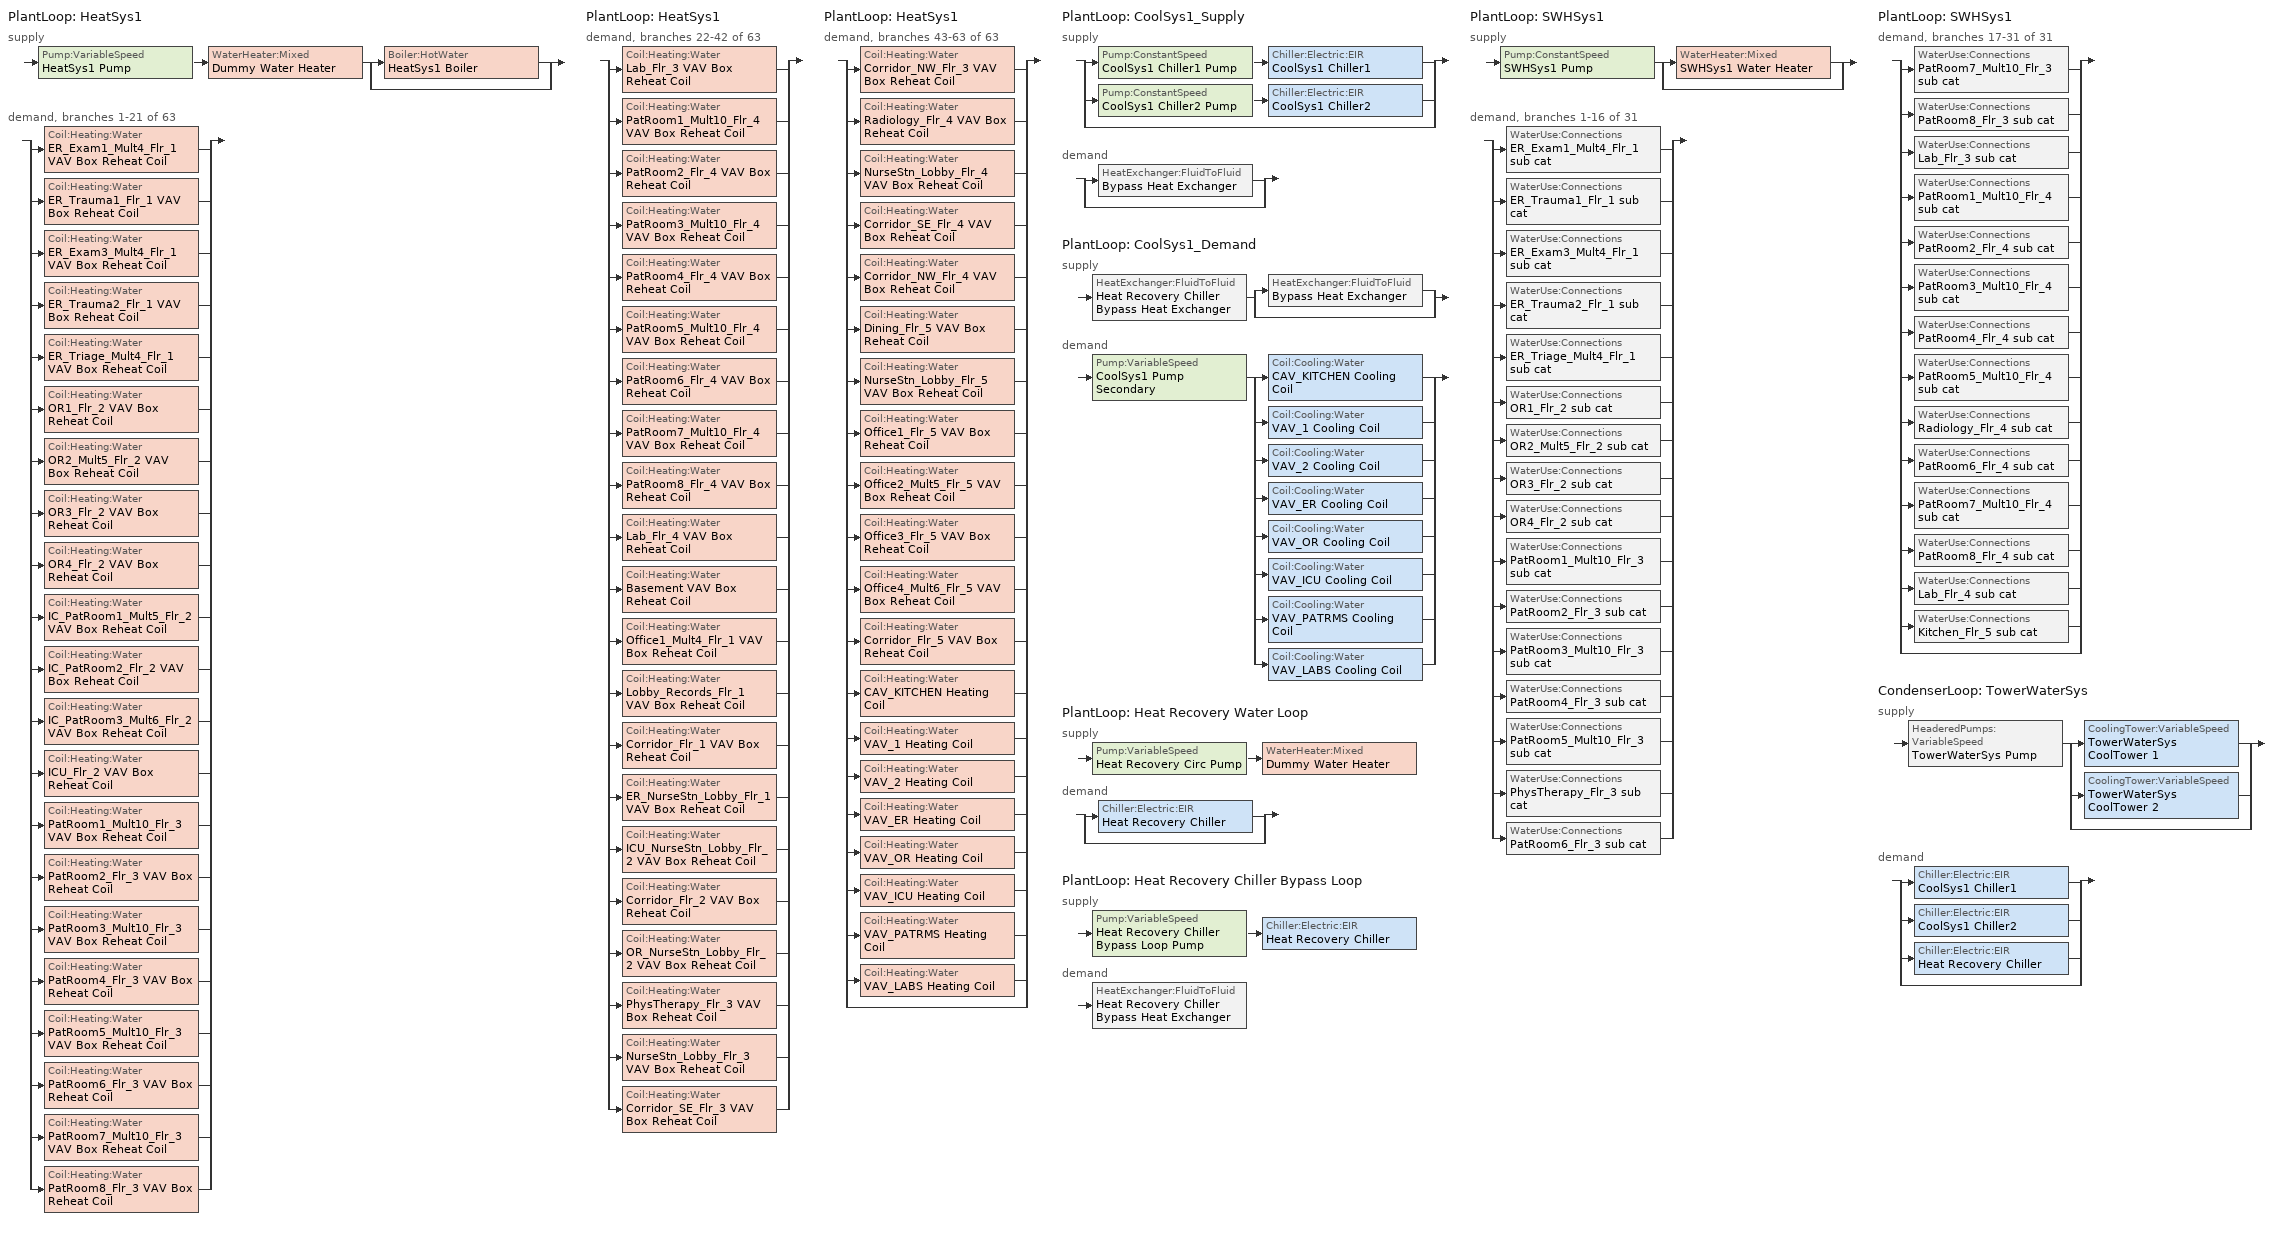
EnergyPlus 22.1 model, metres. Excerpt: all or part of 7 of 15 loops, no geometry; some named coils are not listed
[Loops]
PlantLoop 'HeatSys1'
 supply: Pump:VariableSpeed 'HeatSys1 Pump' > WaterHeater:Mixed 'Dummy Water Heater' > split
  | Boiler:HotWater 'HeatSys1 Boiler'
  | bypass
 demand, branches 1-21 of 63: split
  | Coil:Heating:Water 'ER_Exam1_Mult4_Flr_1 VAV Box Reheat Coil'
  | Coil:Heating:Water 'ER_Trauma1_Flr_1 VAV Box Reheat Coil'
  | Coil:Heating:Water 'ER_Exam3_Mult4_Flr_1 VAV Box Reheat Coil'
  | Coil:Heating:Water 'ER_Trauma2_Flr_1 VAV Box Reheat Coil'
  | Coil:Heating:Water 'ER_Triage_Mult4_Flr_1 VAV Box Reheat Coil'
  | Coil:Heating:Water 'OR1_Flr_2 VAV Box Reheat Coil'
  | Coil:Heating:Water 'OR2_Mult5_Flr_2 VAV Box Reheat Coil'
  | Coil:Heating:Water 'OR3_Flr_2 VAV Box Reheat Coil'
  | Coil:Heating:Water 'OR4_Flr_2 VAV Box Reheat Coil'
  | Coil:Heating:Water 'IC_PatRoom1_Mult5_Flr_2 VAV Box Reheat Coil'
  | Coil:Heating:Water 'IC_PatRoom2_Flr_2 VAV Box Reheat Coil'
  | Coil:Heating:Water 'IC_PatRoom3_Mult6_Flr_2 VAV Box Reheat Coil'
  | Coil:Heating:Water 'ICU_Flr_2 VAV Box Reheat Coil'
  | Coil:Heating:Water 'PatRoom1_Mult10_Flr_3 VAV Box Reheat Coil'
  | Coil:Heating:Water 'PatRoom2_Flr_3 VAV Box Reheat Coil'
  | Coil:Heating:Water 'PatRoom3_Mult10_Flr_3 VAV Box Reheat Coil'
  | Coil:Heating:Water 'PatRoom4_Flr_3 VAV Box Reheat Coil'
  | Coil:Heating:Water 'PatRoom5_Mult10_Flr_3 VAV Box Reheat Coil'
  | Coil:Heating:Water 'PatRoom6_Flr_3 VAV Box Reheat Coil'
  | Coil:Heating:Water 'PatRoom7_Mult10_Flr_3 VAV Box Reheat Coil'
  | Coil:Heating:Water 'PatRoom8_Flr_3 VAV Box Reheat Coil'
PlantLoop 'HeatSys1'
 demand, branches 22-42 of 63: split
  | Coil:Heating:Water 'Lab_Flr_3 VAV Box Reheat Coil'
  | Coil:Heating:Water 'PatRoom1_Mult10_Flr_4 VAV Box Reheat Coil'
  | Coil:Heating:Water 'PatRoom2_Flr_4 VAV Box Reheat Coil'
  | Coil:Heating:Water 'PatRoom3_Mult10_Flr_4 VAV Box Reheat Coil'
  | Coil:Heating:Water 'PatRoom4_Flr_4 VAV Box Reheat Coil'
  | Coil:Heating:Water 'PatRoom5_Mult10_Flr_4 VAV Box Reheat Coil'
  | Coil:Heating:Water 'PatRoom6_Flr_4 VAV Box Reheat Coil'
  | Coil:Heating:Water 'PatRoom7_Mult10_Flr_4 VAV Box Reheat Coil'
  | Coil:Heating:Water 'PatRoom8_Flr_4 VAV Box Reheat Coil'
  | Coil:Heating:Water 'Lab_Flr_4 VAV Box Reheat Coil'
  | Coil:Heating:Water 'Basement VAV Box Reheat Coil'
  | Coil:Heating:Water 'Office1_Mult4_Flr_1 VAV Box Reheat Coil'
  | Coil:Heating:Water 'Lobby_Records_Flr_1 VAV Box Reheat Coil'
  | Coil:Heating:Water 'Corridor_Flr_1 VAV Box Reheat Coil'
  | Coil:Heating:Water 'ER_NurseStn_Lobby_Flr_1 VAV Box Reheat Coil'
  | Coil:Heating:Water 'ICU_NurseStn_Lobby_Flr_2 VAV Box Reheat Coil'
  | Coil:Heating:Water 'Corridor_Flr_2 VAV Box Reheat Coil'
  | Coil:Heating:Water 'OR_NurseStn_Lobby_Flr_2 VAV Box Reheat Coil'
  | Coil:Heating:Water 'PhysTherapy_Flr_3 VAV Box Reheat Coil'
  | Coil:Heating:Water 'NurseStn_Lobby_Flr_3 VAV Box Reheat Coil'
  | Coil:Heating:Water 'Corridor_SE_Flr_3 VAV Box Reheat Coil'
PlantLoop 'HeatSys1'
 demand, branches 43-63 of 63: split
  | Coil:Heating:Water 'Corridor_NW_Flr_3 VAV Box Reheat Coil'
  | Coil:Heating:Water 'Radiology_Flr_4 VAV Box Reheat Coil'
  | Coil:Heating:Water 'NurseStn_Lobby_Flr_4 VAV Box Reheat Coil'
  | Coil:Heating:Water 'Corridor_SE_Flr_4 VAV Box Reheat Coil'
  | Coil:Heating:Water 'Corridor_NW_Flr_4 VAV Box Reheat Coil'
  | Coil:Heating:Water 'Dining_Flr_5 VAV Box Reheat Coil'
  | Coil:Heating:Water 'NurseStn_Lobby_Flr_5 VAV Box Reheat Coil'
  | Coil:Heating:Water 'Office1_Flr_5 VAV Box Reheat Coil'
  | Coil:Heating:Water 'Office2_Mult5_Flr_5 VAV Box Reheat Coil'
  | Coil:Heating:Water 'Office3_Flr_5 VAV Box Reheat Coil'
  | Coil:Heating:Water 'Office4_Mult6_Flr_5 VAV Box Reheat Coil'
  | Coil:Heating:Water 'Corridor_Flr_5 VAV Box Reheat Coil'
  | Coil:Heating:Water 'CAV_KITCHEN Heating Coil'
  | Coil:Heating:Water 'VAV_1 Heating Coil'
  | Coil:Heating:Water 'VAV_2 Heating Coil'
  | Coil:Heating:Water 'VAV_ER Heating Coil'
  | Coil:Heating:Water 'VAV_OR Heating Coil'
  | Coil:Heating:Water 'VAV_ICU Heating Coil'
  | Coil:Heating:Water 'VAV_PATRMS Heating Coil'
  | Coil:Heating:Water 'VAV_LABS Heating Coil'
  | bypass
PlantLoop 'CoolSys1_Supply'
 supply: split
  | Pump:ConstantSpeed 'CoolSys1 Chiller1 Pump' > Chiller:Electric:EIR 'CoolSys1 Chiller1'
  | Pump:ConstantSpeed 'CoolSys1 Chiller2 Pump' > Chiller:Electric:EIR 'CoolSys1 Chiller2'
  | bypass
 demand: split
  | HeatExchanger:FluidToFluid 'Bypass Heat Exchanger'
  | bypass
PlantLoop 'CoolSys1_Demand'
 supply: HeatExchanger:FluidToFluid 'Heat Recovery Chiller Bypass Heat Exchanger' > split
  | HeatExchanger:FluidToFluid 'Bypass Heat Exchanger'
  | bypass
 demand: Pump:VariableSpeed 'CoolSys1 Pump Secondary' > split
  | Coil:Cooling:Water 'CAV_KITCHEN Cooling Coil'
  | Coil:Cooling:Water 'VAV_1 Cooling Coil'
  | Coil:Cooling:Water 'VAV_2 Cooling Coil'
  | Coil:Cooling:Water 'VAV_ER Cooling Coil'
  | Coil:Cooling:Water 'VAV_OR Cooling Coil'
  | Coil:Cooling:Water 'VAV_ICU Cooling Coil'
  | Coil:Cooling:Water 'VAV_PATRMS Cooling Coil'
  | Coil:Cooling:Water 'VAV_LABS Cooling Coil'
PlantLoop 'Heat Recovery Water Loop'
 supply: Pump:VariableSpeed 'Heat Recovery Circ Pump' > WaterHeater:Mixed 'Dummy Water Heater'
 demand: split
  | Chiller:Electric:EIR 'Heat Recovery Chiller'
  | bypass
PlantLoop 'Heat Recovery Chiller Bypass Loop'
 supply: Pump:VariableSpeed 'Heat Recovery Chiller Bypass Loop Pump' > Chiller:Electric:EIR 'Heat Recovery Chiller'
 demand: HeatExchanger:FluidToFluid 'Heat Recovery Chiller Bypass Heat Exchanger'
PlantLoop 'SWHSys1'
 supply: Pump:ConstantSpeed 'SWHSys1 Pump' > split
  | WaterHeater:Mixed 'SWHSys1 Water Heater'
  | bypass
 demand, branches 1-16 of 31: split
  | WaterUse:Connections 'ER_Exam1_Mult4_Flr_1 sub cat'
  | WaterUse:Connections 'ER_Trauma1_Flr_1 sub cat'
  | WaterUse:Connections 'ER_Exam3_Mult4_Flr_1 sub cat'
  | WaterUse:Connections 'ER_Trauma2_Flr_1 sub cat'
  | WaterUse:Connections 'ER_Triage_Mult4_Flr_1 sub cat'
  | WaterUse:Connections 'OR1_Flr_2 sub cat'
  | WaterUse:Connections 'OR2_Mult5_Flr_2 sub cat'
  | WaterUse:Connections 'OR3_Flr_2 sub cat'
  | WaterUse:Connections 'OR4_Flr_2 sub cat'
  | WaterUse:Connections 'PatRoom1_Mult10_Flr_3 sub cat'
  | WaterUse:Connections 'PatRoom2_Flr_3 sub cat'
  | WaterUse:Connections 'PatRoom3_Mult10_Flr_3 sub cat'
  | WaterUse:Connections 'PatRoom4_Flr_3 sub cat'
  | WaterUse:Connections 'PatRoom5_Mult10_Flr_3 sub cat'
  | WaterUse:Connections 'PhysTherapy_Flr_3 sub cat'
  | WaterUse:Connections 'PatRoom6_Flr_3 sub cat'
PlantLoop 'SWHSys1'
 demand, branches 17-31 of 31: split
  | WaterUse:Connections 'PatRoom7_Mult10_Flr_3 sub cat'
  | WaterUse:Connections 'PatRoom8_Flr_3 sub cat'
  | WaterUse:Connections 'Lab_Flr_3 sub cat'
  | WaterUse:Connections 'PatRoom1_Mult10_Flr_4 sub cat'
  | WaterUse:Connections 'PatRoom2_Flr_4 sub cat'
  | WaterUse:Connections 'PatRoom3_Mult10_Flr_4 sub cat'
  | WaterUse:Connections 'PatRoom4_Flr_4 sub cat'
  | WaterUse:Connections 'PatRoom5_Mult10_Flr_4 sub cat'
  | WaterUse:Connections 'Radiology_Flr_4 sub cat'
  | WaterUse:Connections 'PatRoom6_Flr_4 sub cat'
  | WaterUse:Connections 'PatRoom7_Mult10_Flr_4 sub cat'
  | WaterUse:Connections 'PatRoom8_Flr_4 sub cat'
  | WaterUse:Connections 'Lab_Flr_4 sub cat'
  | WaterUse:Connections 'Kitchen_Flr_5 sub cat'
  | bypass
CondenserLoop 'TowerWaterSys'
 supply: HeaderedPumps:VariableSpeed 'TowerWaterSys Pump' > split
  | CoolingTower:VariableSpeed 'TowerWaterSys CoolTower 1'
  | CoolingTower:VariableSpeed 'TowerWaterSys CoolTower 2'
  | bypass
 demand: split
  | Chiller:Electric:EIR 'CoolSys1 Chiller1'
  | Chiller:Electric:EIR 'CoolSys1 Chiller2'
  | Chiller:Electric:EIR 'Heat Recovery Chiller'
  | bypass
[EnergyManagementSystem:Sensor]
ChillerPlantDemandLoad: CoolSys1_Supply; Plant Supply Side Cooling Demand Rate
Tower_PumpMassFlow: TowerWaterSys Supply Inlet Node; System Node Mass Flow Rate
Chiller1_Status: CoolSys1 Chiller1; Chiller Electricity Rate
Chiller2_Status: CoolSys1 Chiller2; Chiller Electricity Rate
HotWaterDemand: HeatSys1; Plant Supply Side Heating Demand Rate
CHWR: Heat Recovery Chiller Inlet; System Node Temperature
BoilerPLR: HeatSys1 Boiler; Boiler Part Load Ratio
[Sizing:Plant]
Name | Loop Type | Design Loop Exit Temperature {C} | Loop Design Temperature Difference {deltaC} | Sizing Option | Zone Timesteps in Averaging Window | Coincident Sizing Factor Mode
HeatSys1; Heat Recovery Water Loop | Heating | 48.89 | 13.89
CoolSys1_Supply; CoolSys1_Demand; Heat Recovery Chiller Bypass Loop | Cooling | 7.22 | 8.33
TowerWaterSys | Condenser | 29.4444 | 5.55556 | Coincident | 6 | GlobalCoolingSizingFactor
SWHSys1 | Heating | 60 | 5
[Pump:VariableSpeed]
HeatSys1 Pump: AUTOSIZE, 180705.7, AUTOSIZE, 0.909, 0, 0, 0.0205, 0.4101, 0.5753, Intermittent, 1.4999
CoolSys1 Pump Secondary: autosize, 105798, autosize, 0.909, 0, 0, 0.0205, 0.4101, 0.5753, 0, Intermittent, 1.3889
Heat Recovery Circ Pump: autosize, 0, 0, 1, 0, 0, 1, 0, 0, 0, INTERMITTENT
Heat Recovery Chiller Bypass Loop Pump: autosize, 73247.4, autosize, 0.909, 0, 0, 0.0205, 0.4101, 0.5753, 0, Intermittent, 1.3889
[Boiler:HotWater]
HeatSys1 Boiler: Fuel Type=NaturalGas; Nominal Capacity {W}=1.72022e+06; Nominal Thermal Efficiency=0.8125; Efficiency Curve Temperature Evaluation Variable=LeavingBoiler; Normalized Boiler Efficiency Curve=HeatSys1 Boiler Efficiency Curve; Design Water Flow Rate {m3/s}=AUTOSIZE; Minimum Part Load Ratio=0; Maximum Part Load Ratio=1.2; Optimum Part Load Ratio=1; Water Outlet Upper Temperature Limit {C}=95; Boiler Flow Mode=LeavingSetpointModulated; Parasitic Electric Load {W}=0; Sizing Factor=1
[SetpointManager:OutdoorAirReset] Control Variable=Temperature
Name | Setpoint at Outdoor Low Temperature {C} | Outdoor Low Temperature {C} | Setpoint at Outdoor High Temperature {C} | Outdoor High Temperature {C} | Setpoint Node or NodeList
HeatSys1 Loop Setpoint Manager | 60 | -6.7 | 48.89 | 10 | HeatSys1 Supply Outlet Node
CoolSys1 Loop Setpoint Manager | 8.89 | 12.78 | 6.7 | 21.11 | CoolSys1 Supply Outlet Node
[SetpointManager:Scheduled] Control Variable=Temperature
Name | Schedule | Setpoint Node or NodeList
Heat Recovery Chiller Bypass Loop Setpoint Manager | Heat Recovery Chiller Bypass Loop Setpoint Schedule | Heat Recovery Chiller Outlet
HeatSys1 Boiler Setpoint Manager | HW-Loop-Temp-Schedule | HeatSys1 Supply Equipment Outlet Node
CoolSys1 Loop Plant Demand Inlet Setpoint Manager | CW-Loop-Temp-Schedule | CoolSys1 Demand Inlet Node
TowerWaterSystem Loop Setpoint Manager | Tower-Loop-Temp-Schedule | TowerWaterSys Supply Outlet Node
Heat Recovery Chiller Setpoint | Heat Recovery Chiller Setpoint | Heat Recovery Chiller HR Outlet Node
Dummy Water Heater Setpoint | Dummy Water Heater Setpoint | Heat Recovery Supply Outlet Node
SWHSys1 Loop Setpoint Manager | SHWSys1-Loop-Temp-Schedule | SWHSys1 Supply Outlet Node
[PlantLoop] Minimum Loop Flow Rate {m3/s}=0
Name | Fluid Type | Plant Equipment Operation Scheme | Maximum Loop Temperature {C} | Minimum Loop Temperature {C} | Maximum Loop Flow Rate {m3/s} | Plant Loop Volume {m3} | Load Distribution Scheme
HeatSys1 | Water | HeatSys1 Loop Operation Scheme List | 100 | 10 | AUTOSIZE | AUTOSIZE | Optimal
CoolSys1_Supply | WATER | CoolSys1 Loop Operation Scheme List | 98 | 1 | AUTOSIZE | autocalculate | UniformLoad
CoolSys1_Demand | Water | CoolSys1 Sec Loop Operation | 98 | 1 | autosize | autocalculate | UniformLoad
Heat Recovery Water Loop | Water | Heat Recovery Loop Operation | 50 | 10 | autosize | autocalculate | Optimal
Heat Recovery Chiller Bypass Loop | Water | Heat Recovery Chiller Bypass Loop Operation | 50 | 1 | autosize | autocalculate | Optimal
SWHSys1 | WATER | SWHSys1 Loop Operation Scheme List | 60 | 10 | AUTOSIZE | AUTOSIZE | Optimal
[PlantEquipmentList]
HeatSys1 Equipment List: HeatSys1 Boiler
CoolSys1 Equipment List 1: CoolSys1 Chiller1
CoolSys1 Equipment List 2: CoolSys1 Chiller1, CoolSys1 Chiller2
CoolSys1 HeatExchanger; Bypass Heat Exchanger: Bypass Heat Exchanger
Heat Recovery Plant Equipment List: Dummy Water Heater
Heat Recovery Equipment List: Heat Recovery Chiller
SWHSys1 Equipment List: SWHSys1 Water Heater
[PlantEquipmentOperation:HeatingLoad] Load Range 1 Lower Limit {W}=0; Load Range 1 Upper Limit {W}=1000000000000000
Name | Range 1 Equipment List
HeatSys1 Operation Scheme | HeatSys1 Equipment List
Dummy Water Heater Only | Heat Recovery Plant Equipment List
SWHSys1 Operation Scheme | SWHSys1 Equipment List
[PlantEquipmentOperationSchemes] Control Scheme 1 Schedule=PlantOnSched
Name | Control Scheme 1
HeatSys1 Loop Operation Scheme List | HeatSys1 Operation Scheme
CoolSys1 Loop Operation Scheme List | CoolSys1 Operation Scheme
CoolSys1 Sec Loop Operation | CoolSys1 Sec Operation Scheme
Heat Recovery Loop Operation | Dummy Water Heater Only
Heat Recovery Chiller Bypass Loop Operation | Heat Recovery Chiller
SWHSys1 Loop Operation Scheme List | SWHSys1 Operation Scheme
[Pump:ConstantSpeed] Design Power Consumption {W}=AUTOSIZE; Fraction of Motor Inefficiencies to Fluid Stream=0; Pump Control Type=Intermittent
Name | Design Flow Rate {m3/s} | Design Pump Head {Pa} | Motor Efficiency | Design Shaft Power per Unit Flow Rate per Unit Head {W/((m3/s)-Pa)}
CoolSys1 Chiller1 Pump; CoolSys1 Chiller2 Pump | AUTOSIZE | 73247.4 | 0.909 | 1.3889
SWHSys1 Pump | autosize | 29891 | 0.3
[Chiller:Electric:EIR] Reference COP {W/W}=5.33; Reference Leaving Chilled Water Temperature {C}=6.67; Cooling Capacity Function of Temperature Curve=ASHRAE901_AppJ_wtr_E_pdsp_gt528lt1055kW_5.33COP_6.54IPLV.SI_cap-f-t; Electric Input to Cooling Output Ratio Function of Temperature Curve=ASHRAE901_AppJ_wtr_E_pdsp_gt528lt1055kW_5.33COP_6.54IPLV.SI_eir-f-t; Electric Input to Cooling Output Ratio Function of Part Load Ratio Curve=ASHRAE901_AppJ_wtr_E_pdsp_gt528lt1055kW_5.33COP_6.54IPLV.SI_eir-f-plr; Minimum Part Load Ratio=0.25; Maximum Part Load Ratio=1; Optimum Part Load Ratio=1; Minimum Unloading Ratio=0.25
Name | Reference Capacity {W} | Reference Leaving Condenser Water Temperature {C} | Reference Chilled Water Flow Rate {m3/s} | Reference Condenser Fluid Flow Rate {m3/s} | Condenser Type | Leaving Chilled Water Lower Temperature Limit {C} | Chiller Flow Mode | Design Heat Recovery Water Flow Rate {m3/s} | Reference Entering Condenser Fluid Temperature {C} | Fraction of Compressor Electric Consumption Rejected by Condenser | Sizing Factor | Basin Heater Setpoint Temperature {C}
CoolSys1 Chiller1; CoolSys1 Chiller2 | 734258 | 29.4444 | 0.0209997 | AutoSize | WATERCOOLED | 5 | ConstantFlow | 0
Heat Recovery Chiller | 102796 |  | 0.00442584 | autosize | WaterCooled | 2 | NotModulated | autosize | 23.88 | 1 | 1 | 2
[PlantEquipmentOperation:CoolingLoad] Load Range 1 Lower Limit {W}=0
Name | Load Range 1 Upper Limit {W} | Range 1 Equipment List | Load Range 2 Lower Limit {W} | Load Range 2 Upper Limit {W} | Range 2 Equipment List
CoolSys1 Operation Scheme | 734258 | CoolSys1 Equipment List 1 | 734258 | 100000000000000 | CoolSys1 Equipment List 2
CoolSys1 Sec Operation Scheme | 734258 | CoolSys1 HeatExchanger
TowerWaterSys Operation Scheme | 734258 | TowerWaterSys Equipment List 1 | 734258 | 100000000000000 | TowerWaterSys Equipment List 2
Heat Recovery Chiller | 100000000000000 | Heat Recovery Equipment List
[HeatExchanger:FluidToFluid] Loop Demand Side Design Flow Rate {m3/s}=autosize; Loop Supply Side Design Flow Rate {m3/s}=autosize; Heat Exchange Model Type=Ideal; Heat Exchanger U-Factor Times Area Value {W/K}=autosize; Control Type=UncontrolledOn; Heat Transfer Metering End Use Type=LoopToLoop; Component Override Cooling Control Temperature Mode=Loop; Sizing Factor=1
Name | Availability Schedule | Minimum Temperature Difference to Activate Heat Exchanger {deltaC}
Bypass Heat Exchanger | ALWAYS_ON | 0.01
Heat Recovery Chiller Bypass Heat Exchanger | Bypass Heat Exchanger Status
[EnergyManagementSystem:InternalVariable]
Chiller2PumpDesignFlow: Internal Data Index Key=COOLSYS1 CHILLER2 PUMP; Internal Data Type=Pump Maximum Mass Flow Rate
[EnergyManagementSystem:Actuator]
Name | Actuated Component Unique | Actuated Component Type | Actuated Component Control Type
Chiller2PumpStatus | COOLSYS1 CHILLER2 PUMP | Plant Component Pump:ConstantSpeed | On/Off Supervisory
Chiller1PumpFlow | COOLSYS1 CHILLER1 PUMP | Pump | Pump Mass Flow Rate
Chiller2PumpFlow | COOLSYS1 CHILLER2 PUMP | Pump | Pump Mass Flow Rate
Chiller2Status | COOLSYS1 CHILLER2 | Plant Component Chiller:Electric:EIR | On/Off Supervisory
[CondenserLoop]
TowerWaterSys: Fluid Type=Water; Condenser Equipment Operation Scheme=TowerWaterSys Loop Operation Scheme List; Maximum Loop Temperature {C}=80; Minimum Loop Temperature {C}=5; Maximum Loop Flow Rate {m3/s}=AUTOSIZE; Minimum Loop Flow Rate {m3/s}=0; Condenser Loop Volume {m3}=AUTOSIZE; Load Distribution Scheme=SequentialLoad
[CondenserEquipmentOperationSchemes]
TowerWaterSys Loop Operation Scheme List: Control Scheme 1=TowerWaterSys Operation Scheme; Control Scheme 1 Schedule=PlantOnSched
[CondenserEquipmentList]
TowerWaterSys Equipment List 1: TowerWaterSys CoolTower 1
TowerWaterSys Equipment List 2: TowerWaterSys CoolTower 1, TowerWaterSys CoolTower 2
[CoolingTower:VariableSpeed] Model Type=CoolToolsCrossFlow; Design Inlet Air Wet-Bulb Temperature {C}=21.8; Design Approach Temperature {deltaC}=5.55556; Design Range Temperature {deltaC}=5.55556; Design Water Flow Rate {m3/s}=0.0368063; Design Air Flow Rate {m3/s}=autosize; Design Fan Power {W}=10541.8; Fan Power Ratio Function of Air Flow Rate Ratio Curve=Tower_Fan_Curve; Minimum Air Flow Rate Ratio=0.2; Fraction of Tower Capacity in Free Convection Regime=0.125; Number of Cells=4; Cell Control=MaximalCell; Sizing Factor=1
TowerWaterSys CoolTower 1; TowerWaterSys CoolTower 2
[HeaderedPumps:VariableSpeed]
TowerWaterSys Pump: Total Design Flow Rate {m3/s}=AUTOSIZE; Number of Pumps in Bank=4; Flow Sequencing Control Scheme=SEQUENTIAL; Design Pump Head {Pa}=148557; Design Power Consumption {W}=autosize; Motor Efficiency=0.909; Fraction of Motor Inefficiencies to Fluid Stream=0; Coefficient 1 of the Part Load Performance Curve=0; Coefficient 2 of the Part Load Performance Curve=0.0216; Coefficient 3 of the Part Load Performance Curve=-0.0325; Coefficient 4 of the Part Load Performance Curve=1.0095; Minimum Flow Rate Fraction=0; Pump Control Type=Intermittent; Design Shaft Power per Unit Flow Rate per Unit Head {W/((m3/s)-Pa)}=1.4999
[Coil:Heating:Water] Availability Schedule=Always_On; U-Factor Times Area Value {W/K}=AUTOSIZE; Maximum Water Flow Rate {m3/s}=AUTOSIZE; Performance Input Method=UFactorTimesAreaAndDesignWaterFlowRate; Rated Capacity {W}=AUTOSIZE; Rated Inlet Water Temperature {C}=48.89; Rated Inlet Air Temperature {C}=-20; Rated Outlet Water Temperature {C}=35; Rated Outlet Air Temperature {C}=40
Basement VAV Box Reheat Coil; Office1_Mult4_Flr_1 VAV Box Reheat Coil; Lobby_Records_Flr_1 VAV Box Reheat Coil; Corridor_Flr_1 VAV Box Reheat Coil; ER_NurseStn_Lobby_Flr_1 VAV Box Reheat Coil; ICU_NurseStn_Lobby_Flr_2 VAV Box Reheat Coil; Corridor_Flr_2 VAV Box Reheat Coil; OR_NurseStn_Lobby_Flr_2 VAV Box Reheat Coil; PhysTherapy_Flr_3 VAV Box Reheat Coil; NurseStn_Lobby_Flr_3 VAV Box Reheat Coil; Corridor_SE_Flr_3 VAV Box Reheat Coil; Corridor_NW_Flr_3 VAV Box Reheat Coil; Radiology_Flr_4 VAV Box Reheat Coil; NurseStn_Lobby_Flr_4 VAV Box Reheat Coil; Corridor_SE_Flr_4 VAV Box Reheat Coil; Corridor_NW_Flr_4 VAV Box Reheat Coil; Dining_Flr_5 VAV Box Reheat Coil; NurseStn_Lobby_Flr_5 VAV Box Reheat Coil; Office1_Flr_5 VAV Box Reheat Coil; Office2_Mult5_Flr_5 VAV Box Reheat Coil; Office3_Flr_5 VAV Box Reheat Coil; Office4_Mult6_Flr_5 VAV Box Reheat Coil; Corridor_Flr_5 VAV Box Reheat Coil; ER_Exam1_Mult4_Flr_1 VAV Box Reheat Coil; ER_Trauma1_Flr_1 VAV Box Reheat Coil; ER_Exam3_Mult4_Flr_1 VAV Box Reheat Coil; ER_Trauma2_Flr_1 VAV Box Reheat Coil; ER_Triage_Mult4_Flr_1 VAV Box Reheat Coil; OR1_Flr_2 VAV Box Reheat Coil; OR2_Mult5_Flr_2 VAV Box Reheat Coil; OR3_Flr_2 VAV Box Reheat Coil; OR4_Flr_2 VAV Box Reheat Coil; IC_PatRoom1_Mult5_Flr_2 VAV Box Reheat Coil; IC_PatRoom2_Flr_2 VAV Box Reheat Coil; IC_PatRoom3_Mult6_Flr_2 VAV Box Reheat Coil; ICU_Flr_2 VAV Box Reheat Coil; PatRoom1_Mult10_Flr_3 VAV Box Reheat Coil; PatRoom2_Flr_3 VAV Box Reheat Coil; PatRoom3_Mult10_Flr_3 VAV Box Reheat Coil; PatRoom4_Flr_3 VAV Box Reheat Coil; PatRoom5_Mult10_Flr_3 VAV Box Reheat Coil; PatRoom6_Flr_3 VAV Box Reheat Coil; PatRoom7_Mult10_Flr_3 VAV Box Reheat Coil; PatRoom8_Flr_3 VAV Box Reheat Coil; PatRoom1_Mult10_Flr_4 VAV Box Reheat Coil; PatRoom2_Flr_4 VAV Box Reheat Coil; PatRoom3_Mult10_Flr_4 VAV Box Reheat Coil; PatRoom4_Flr_4 VAV Box Reheat Coil; PatRoom5_Mult10_Flr_4 VAV Box Reheat Coil; PatRoom6_Flr_4 VAV Box Reheat Coil; PatRoom7_Mult10_Flr_4 VAV Box Reheat Coil; PatRoom8_Flr_4 VAV Box Reheat Coil; Lab_Flr_3 VAV Box Reheat Coil; Lab_Flr_4 VAV Box Reheat Coil
[WaterHeater:Mixed] Use Side Effectiveness=1; Source Side Effectiveness=1
Name | Tank Volume {m3} | Setpoint Temperature Schedule | Deadband Temperature Difference {deltaC} | Maximum Temperature Limit {C} | Heater Control Type | Heater Maximum Capacity {W} | Heater Fuel Type | Heater Thermal Efficiency | Off Cycle Parasitic Fuel Consumption Rate {W} | Off Cycle Parasitic Fuel Type | Off Cycle Parasitic Heat Fraction to Tank | On Cycle Parasitic Fuel Consumption Rate {W} | On Cycle Parasitic Fuel Type | Ambient Temperature Indicator | Ambient Temperature Zone | Off Cycle Loss Coefficient to Ambient Temperature {W/K} | On Cycle Loss Coefficient to Ambient Temperature {W/K} | Use Side Design Flow Rate {m3/s} | Source Side Design Flow Rate {m3/s} | Indirect Water Heating Recovery Time {hr} | Off Cycle Loss Fraction to Zone | On Cycle Loss Fraction to Zone
SWHSys1 Water Heater | 2.271247 | SHWSys1 Water Heater Setpoint Temperature Schedule | 0.1 | 85 | Cycle | 175843 | NATURALGAS | 0.802765 | 0 | NATURALGAS | 0 | 0 | NATURALGAS | zone | BASEMENT | 15.601 | 15.601 | AUTOSIZE | AUTOSIZE | 1.5
Dummy Water Heater | 0.0189271 | Dummy Water Heater Setpoint | 0 | 50 | CYCLE | 0 | Electricity | 1 |  |  |  |  |  | Outdoors |  | 0 | 0 | autosize | autosize |  | 0 | 0
[WaterUse:Equipment]
Name | Peak Flow Rate {m3/s} | Flow Rate Fraction Schedule | Target Temperature Schedule | Hot Water Supply Temperature Schedule | Zone | Sensible Fraction Schedule | Latent Fraction Schedule
ER_Exam1_Mult4_Flr_1 sub cat | 1.05556e-06 | BLDG_SWH_EXTD_SCH | ER_Exam1_Mult4_Flr_1 sub cat Temp Sched | ER_Exam1_Mult4_Flr_1 sub catHot Supply Temp Sched | ER_Exam1_Mult4_Flr_1 | ER_Exam1_Mult4_Flr_1 sub cat Sensible fract sched | ER_Exam1_Mult4_Flr_1 sub cat Latent fract sched
ER_Trauma1_Flr_1 sub cat | 1.05556e-06 | BLDG_SWH_EXTD_SCH | ER_Trauma1_Flr_1 sub cat Temp Sched | ER_Trauma1_Flr_1 sub catHot Supply Temp Sched | ER_Trauma1_Flr_1 | ER_Trauma1_Flr_1 sub cat Sensible fract sched | ER_Trauma1_Flr_1 sub cat Latent fract sched
ER_Exam3_Mult4_Flr_1 sub cat | 1.05556e-06 | BLDG_SWH_EXTD_SCH | ER_Exam3_Mult4_Flr_1 sub cat Temp Sched | ER_Exam3_Mult4_Flr_1 sub catHot Supply Temp Sched | ER_Exam3_Mult4_Flr_1 | ER_Exam3_Mult4_Flr_1 sub cat Sensible fract sched | ER_Exam3_Mult4_Flr_1 sub cat Latent fract sched
ER_Trauma2_Flr_1 sub cat | 1.05556e-06 | BLDG_SWH_EXTD_SCH | ER_Trauma2_Flr_1 sub cat Temp Sched | ER_Trauma2_Flr_1 sub catHot Supply Temp Sched | ER_Trauma2_Flr_1 | ER_Trauma2_Flr_1 sub cat Sensible fract sched | ER_Trauma2_Flr_1 sub cat Latent fract sched
ER_Triage_Mult4_Flr_1 sub cat | 1.05556e-06 | BLDG_SWH_EXTD_SCH | ER_Triage_Mult4_Flr_1 sub cat Temp Sched | ER_Triage_Mult4_Flr_1 sub catHot Supply Temp Sched | ER_Triage_Mult4_Flr_1 | ER_Triage_Mult4_Flr_1 sub cat Sensible fract sched | ER_Triage_Mult4_Flr_1 sub cat Latent fract sched
OR1_Flr_2 sub cat | 2.11111e-06 | BLDG_SWH_SCH | OR1_Flr_2 sub cat Temp Sched | OR1_Flr_2 sub catHot Supply Temp Sched | OR1_Flr_2 | OR1_Flr_2 sub cat Sensible fract sched | OR1_Flr_2 sub cat Latent fract sched
OR2_Mult5_Flr_2 sub cat | 2.11111e-06 | BLDG_SWH_SCH | OR2_Mult5_Flr_2 sub cat Temp Sched | OR2_Mult5_Flr_2 sub catHot Supply Temp Sched | OR2_Mult5_Flr_2 | OR2_Mult5_Flr_2 sub cat Sensible fract sched | OR2_Mult5_Flr_2 sub cat Latent fract sched
OR3_Flr_2 sub cat | 2.11111e-06 | BLDG_SWH_SCH | OR3_Flr_2 sub cat Temp Sched | OR3_Flr_2 sub catHot Supply Temp Sched | OR3_Flr_2 | OR3_Flr_2 sub cat Sensible fract sched | OR3_Flr_2 sub cat Latent fract sched
OR4_Flr_2 sub cat | 6.30556e-06 | BLDG_SWH_SCH | OR4_Flr_2 sub cat Temp Sched | OR4_Flr_2 sub catHot Supply Temp Sched | OR4_Flr_2 | OR4_Flr_2 sub cat Sensible fract sched | OR4_Flr_2 sub cat Latent fract sched
PatRoom1_Mult10_Flr_3 sub cat | 1.05556e-06 | BLDG_SWH_EXTD_SCH | PatRoom1_Mult10_Flr_3 sub cat Temp Sched | PatRoom1_Mult10_Flr_3 sub catHot Supply Temp Sched | PatRoom1_Mult10_Flr_3 | PatRoom1_Mult10_Flr_3 sub cat Sensible fract sched | PatRoom1_Mult10_Flr_3 sub cat Latent fract sched
PatRoom2_Flr_3 sub cat | 1.05556e-06 | BLDG_SWH_EXTD_SCH | PatRoom2_Flr_3 sub cat Temp Sched | PatRoom2_Flr_3 sub catHot Supply Temp Sched | PatRoom2_Flr_3 | PatRoom2_Flr_3 sub cat Sensible fract sched | PatRoom2_Flr_3 sub cat Latent fract sched
PatRoom3_Mult10_Flr_3 sub cat | 1.05556e-06 | BLDG_SWH_EXTD_SCH | PatRoom3_Mult10_Flr_3 sub cat Temp Sched | PatRoom3_Mult10_Flr_3 sub catHot Supply Temp Sched | PatRoom3_Mult10_Flr_3 | PatRoom3_Mult10_Flr_3 sub cat Sensible fract sched | PatRoom3_Mult10_Flr_3 sub cat Latent fract sched
PatRoom4_Flr_3 sub cat | 1.05556e-06 | BLDG_SWH_EXTD_SCH | PatRoom4_Flr_3 sub cat Temp Sched | PatRoom4_Flr_3 sub catHot Supply Temp Sched | PatRoom4_Flr_3 | PatRoom4_Flr_3 sub cat Sensible fract sched | PatRoom4_Flr_3 sub cat Latent fract sched
PatRoom5_Mult10_Flr_3 sub cat | 1.05556e-06 | BLDG_SWH_EXTD_SCH | PatRoom5_Mult10_Flr_3 sub cat Temp Sched | PatRoom5_Mult10_Flr_3 sub catHot Supply Temp Sched | PatRoom5_Mult10_Flr_3 | PatRoom5_Mult10_Flr_3 sub cat Sensible fract sched | PatRoom5_Mult10_Flr_3 sub cat Latent fract sched
PhysTherapy_Flr_3 sub cat | 1.05556e-06 | BLDG_SWH_SCH | PhysTherapy_Flr_3 sub cat Temp Sched | PhysTherapy_Flr_3 sub catHot Supply Temp Sched | PhysTherapy_Flr_3 | PhysTherapy_Flr_3 sub cat Sensible fract sched | PhysTherapy_Flr_3 sub cat Latent fract sched
PatRoom6_Flr_3 sub cat | 1.05556e-06 | BLDG_SWH_EXTD_SCH | PatRoom6_Flr_3 sub cat Temp Sched | PatRoom6_Flr_3 sub catHot Supply Temp Sched | PatRoom6_Flr_3 | PatRoom6_Flr_3 sub cat Sensible fract sched | PatRoom6_Flr_3 sub cat Latent fract sched
PatRoom7_Mult10_Flr_3 sub cat | 1.05556e-06 | BLDG_SWH_EXTD_SCH | PatRoom7_Mult10_Flr_3 sub cat Temp Sched | PatRoom7_Mult10_Flr_3 sub catHot Supply Temp Sched | PatRoom7_Mult10_Flr_3 | PatRoom7_Mult10_Flr_3 sub cat Sensible fract sched | PatRoom7_Mult10_Flr_3 sub cat Latent fract sched
PatRoom8_Flr_3 sub cat | 1.05556e-06 | BLDG_SWH_EXTD_SCH | PatRoom8_Flr_3 sub cat Temp Sched | PatRoom8_Flr_3 sub catHot Supply Temp Sched | PatRoom8_Flr_3 | PatRoom8_Flr_3 sub cat Sensible fract sched | PatRoom8_Flr_3 sub cat Latent fract sched
Lab_Flr_3 sub cat | 2.11111e-06 | BLDG_SWH_SCH | Lab_Flr_3 sub cat Temp Sched | Lab_Flr_3 sub catHot Supply Temp Sched | Lab_Flr_3 | Lab_Flr_3 sub cat Sensible fract sched | Lab_Flr_3 sub cat Latent fract sched
PatRoom1_Mult10_Flr_4 sub cat | 1.05556e-06 | BLDG_SWH_EXTD_SCH | PatRoom1_Mult10_Flr_4 sub cat Temp Sched | PatRoom1_Mult10_Flr_4 sub catHot Supply Temp Sched | PatRoom1_Mult10_Flr_4 | PatRoom1_Mult10_Flr_4 sub cat Sensible fract sched | PatRoom1_Mult10_Flr_4 sub cat Latent fract sched
PatRoom2_Flr_4 sub cat | 1.05556e-06 | BLDG_SWH_EXTD_SCH | PatRoom2_Flr_4 sub cat Temp Sched | PatRoom2_Flr_4 sub catHot Supply Temp Sched | PatRoom2_Flr_4 | PatRoom2_Flr_4 sub cat Sensible fract sched | PatRoom2_Flr_4 sub cat Latent fract sched
PatRoom3_Mult10_Flr_4 sub cat | 1.05556e-06 | BLDG_SWH_EXTD_SCH | PatRoom3_Mult10_Flr_4 sub cat Temp Sched | PatRoom3_Mult10_Flr_4 sub catHot Supply Temp Sched | PatRoom3_Mult10_Flr_4 | PatRoom3_Mult10_Flr_4 sub cat Sensible fract sched | PatRoom3_Mult10_Flr_4 sub cat Latent fract sched
PatRoom4_Flr_4 sub cat | 1.05556e-06 | BLDG_SWH_EXTD_SCH | PatRoom4_Flr_4 sub cat Temp Sched | PatRoom4_Flr_4 sub catHot Supply Temp Sched | PatRoom4_Flr_4 | PatRoom4_Flr_4 sub cat Sensible fract sched | PatRoom4_Flr_4 sub cat Latent fract sched
PatRoom5_Mult10_Flr_4 sub cat | 1.05556e-06 | BLDG_SWH_EXTD_SCH | PatRoom5_Mult10_Flr_4 sub cat Temp Sched | PatRoom5_Mult10_Flr_4 sub catHot Supply Temp Sched | PatRoom5_Mult10_Flr_4 | PatRoom5_Mult10_Flr_4 sub cat Sensible fract sched | PatRoom5_Mult10_Flr_4 sub cat Latent fract sched
Radiology_Flr_4 sub cat | 1.05556e-06 | BLDG_SWH_EXTD_SCH | Radiology_Flr_4 sub cat Temp Sched | Radiology_Flr_4 sub catHot Supply Temp Sched | Radiology_Flr_4 | Radiology_Flr_4 sub cat Sensible fract sched | Radiology_Flr_4 sub cat Latent fract sched
PatRoom6_Flr_4 sub cat | 1.05556e-06 | BLDG_SWH_EXTD_SCH | PatRoom6_Flr_4 sub cat Temp Sched | PatRoom6_Flr_4 sub catHot Supply Temp Sched | PatRoom6_Flr_4 | PatRoom6_Flr_4 sub cat Sensible fract sched | PatRoom6_Flr_4 sub cat Latent fract sched
PatRoom7_Mult10_Flr_4 sub cat | 1.05556e-06 | BLDG_SWH_EXTD_SCH | PatRoom7_Mult10_Flr_4 sub cat Temp Sched | PatRoom7_Mult10_Flr_4 sub catHot Supply Temp Sched | PatRoom7_Mult10_Flr_4 | PatRoom7_Mult10_Flr_4 sub cat Sensible fract sched | PatRoom7_Mult10_Flr_4 sub cat Latent fract sched
PatRoom8_Flr_4 sub cat | 1.05556e-06 | BLDG_SWH_EXTD_SCH | PatRoom8_Flr_4 sub cat Temp Sched | PatRoom8_Flr_4 sub catHot Supply Temp Sched | PatRoom8_Flr_4 | PatRoom8_Flr_4 sub cat Sensible fract sched | PatRoom8_Flr_4 sub cat Latent fract sched
Lab_Flr_4 sub cat | 2.11111e-06 | BLDG_SWH_SCH | Lab_Flr_4 sub cat Temp Sched | Lab_Flr_4 sub catHot Supply Temp Sched | Lab_Flr_4 | Lab_Flr_4 sub cat Sensible fract sched | Lab_Flr_4 sub cat Latent fract sched
Kitchen_Flr_5 sub cat | 6.05918e-05 | BLDG_SWH_EXTD_SCH | Kitchen_Flr_5 sub cat Temp Sched | Kitchen_Flr_5 sub catHot Supply Temp Sched | Kitchen_Flr_5 | Kitchen_Flr_5 sub cat Sensible fract sched | Kitchen_Flr_5 sub cat Latent fract sched
[WaterUse:Connections]
Name | Water Use Equipment 1
ER_Exam1_Mult4_Flr_1 sub cat | ER_Exam1_Mult4_Flr_1 sub cat
ER_Trauma1_Flr_1 sub cat | ER_Trauma1_Flr_1 sub cat
ER_Exam3_Mult4_Flr_1 sub cat | ER_Exam3_Mult4_Flr_1 sub cat
ER_Trauma2_Flr_1 sub cat | ER_Trauma2_Flr_1 sub cat
ER_Triage_Mult4_Flr_1 sub cat | ER_Triage_Mult4_Flr_1 sub cat
OR1_Flr_2 sub cat | OR1_Flr_2 sub cat
OR2_Mult5_Flr_2 sub cat | OR2_Mult5_Flr_2 sub cat
OR3_Flr_2 sub cat | OR3_Flr_2 sub cat
OR4_Flr_2 sub cat | OR4_Flr_2 sub cat
PatRoom1_Mult10_Flr_3 sub cat | PatRoom1_Mult10_Flr_3 sub cat
PatRoom2_Flr_3 sub cat | PatRoom2_Flr_3 sub cat
PatRoom3_Mult10_Flr_3 sub cat | PatRoom3_Mult10_Flr_3 sub cat
PatRoom4_Flr_3 sub cat | PatRoom4_Flr_3 sub cat
PatRoom5_Mult10_Flr_3 sub cat | PatRoom5_Mult10_Flr_3 sub cat
PhysTherapy_Flr_3 sub cat | PhysTherapy_Flr_3 sub cat
PatRoom6_Flr_3 sub cat | PatRoom6_Flr_3 sub cat
PatRoom7_Mult10_Flr_3 sub cat | PatRoom7_Mult10_Flr_3 sub cat
PatRoom8_Flr_3 sub cat | PatRoom8_Flr_3 sub cat
Lab_Flr_3 sub cat | Lab_Flr_3 sub cat
PatRoom1_Mult10_Flr_4 sub cat | PatRoom1_Mult10_Flr_4 sub cat
PatRoom2_Flr_4 sub cat | PatRoom2_Flr_4 sub cat
PatRoom3_Mult10_Flr_4 sub cat | PatRoom3_Mult10_Flr_4 sub cat
PatRoom4_Flr_4 sub cat | PatRoom4_Flr_4 sub cat
PatRoom5_Mult10_Flr_4 sub cat | PatRoom5_Mult10_Flr_4 sub cat
Radiology_Flr_4 sub cat | Radiology_Flr_4 sub cat
PatRoom6_Flr_4 sub cat | PatRoom6_Flr_4 sub cat
PatRoom7_Mult10_Flr_4 sub cat | PatRoom7_Mult10_Flr_4 sub cat
PatRoom8_Flr_4 sub cat | PatRoom8_Flr_4 sub cat
Lab_Flr_4 sub cat | Lab_Flr_4 sub cat
Kitchen_Flr_5 sub cat | Kitchen_Flr_5 sub cat
[Schedule:Compact]
ALWAYS_ON; PlantOnSched: Through: 12/31, For: AllDays, Until: 24:00, 1
BLDG_SWH_SCH: Through: 12/31, For: Weekdays SummerDesignDay, Until: 07:00, 0, Until: 08:00, 0.17, Until: 09:00, 0.58, Until: 10:00, 0.66, Until: 11:00, 0.78, Until: 12:00, 0.82, Until: 13:00, 0.71, Until: 14:00, 0.82, Until: 15:00, 0.78, Until: 16:00, 0.74, Until: 17:00, 0.63, Until: 18:00, 0.41, Until: 21:00, 0.18, Until: 22:00, 0.1, Until: 24:00, 0, For: Saturday WinterDesignDay, Until: 07:00, 0, Until: 08:00, 0.01, Until: 09:00, 0.2, Until: 10:00, 0.28, Until: 12:00, 0.3, Until: 14:00, 0.24, Until: 17:00, 0.23, Until: 19:00, 0.1, Until: 24:00, 0, For: Sunday Holidays AllOtherDays, Until: 08:00, 0, Until: 16:00, 0.01, Until: 24:00, 0
BLDG_SWH_EXTD_SCH: Through: 12/31, For: Weekdays SummerDesignDay, Until: 07:00, 0.3, Until: 08:00, 0.5, Until: 09:00, 0.58, Until: 10:00, 0.66, Until: 11:00, 0.78, Until: 12:00, 0.82, Until: 13:00, 0.71, Until: 14:00, 0.82, Until: 15:00, 0.78, Until: 16:00, 0.74, Until: 17:00, 0.63, Until: 18:00, 0.41, Until: 21:00, 0.35, Until: 24:00, 0.3, For: Saturday WinterDesignDay, Until: 08:00, 0.3, Until: 09:00, 0.4, Until: 10:00, 0.5, Until: 17:00, 0.6, Until: 18:00, 0.5, Until: 24:00, 0.3, For: Sunday Holidays AllOtherDays, Until: 08:00, 0.3, Until: 09:00, 0.4, Until: 10:00, 0.5, Until: 17:00, 0.6, Until: 18:00, 0.5, Until: 24:00, 0.3
CW-Loop-Temp-Schedule: Through: 12/31, For: AllDays, Until: 24:00, 6.7
HW-Loop-Temp-Schedule: Through: 12/31, For: AllDays, Until: 24:00, 82
ER_Exam1_Mult4_Flr_1 sub cat Latent fract sched; ER_Trauma1_Flr_1 sub cat Latent fract sched; ER_Exam3_Mult4_Flr_1 sub cat Latent fract sched; ER_Trauma2_Flr_1 sub cat Latent fract sched; ER_Triage_Mult4_Flr_1 sub cat Latent fract sched; OR1_Flr_2 sub cat Latent fract sched; OR2_Mult5_Flr_2 sub cat Latent fract sched; OR3_Flr_2 sub cat Latent fract sched; OR4_Flr_2 sub cat Latent fract sched; PatRoom1_Mult10_Flr_3 sub cat Latent fract sched; PatRoom2_Flr_3 sub cat Latent fract sched; PatRoom3_Mult10_Flr_3 sub cat Latent fract sched; PatRoom4_Flr_3 sub cat Latent fract sched; PatRoom5_Mult10_Flr_3 sub cat Latent fract sched; PhysTherapy_Flr_3 sub cat Latent fract sched; PatRoom6_Flr_3 sub cat Latent fract sched; PatRoom7_Mult10_Flr_3 sub cat Latent fract sched; PatRoom8_Flr_3 sub cat Latent fract sched; Lab_Flr_3 sub cat Latent fract sched; PatRoom1_Mult10_Flr_4 sub cat Latent fract sched; PatRoom2_Flr_4 sub cat Latent fract sched; PatRoom3_Mult10_Flr_4 sub cat Latent fract sched; PatRoom4_Flr_4 sub cat Latent fract sched; PatRoom5_Mult10_Flr_4 sub cat Latent fract sched; Radiology_Flr_4 sub cat Latent fract sched; PatRoom6_Flr_4 sub cat Latent fract sched; PatRoom7_Mult10_Flr_4 sub cat Latent fract sched; PatRoom8_Flr_4 sub cat Latent fract sched; Lab_Flr_4 sub cat Latent fract sched; Kitchen_Flr_5 sub cat Latent fract sched: Through: 12/31, For: AllDays, Until: 24:00, 0.05
ER_Exam1_Mult4_Flr_1 sub cat Sensible fract sched; ER_Trauma1_Flr_1 sub cat Sensible fract sched; ER_Exam3_Mult4_Flr_1 sub cat Sensible fract sched; ER_Trauma2_Flr_1 sub cat Sensible fract sched; ER_Triage_Mult4_Flr_1 sub cat Sensible fract sched; OR1_Flr_2 sub cat Sensible fract sched; OR2_Mult5_Flr_2 sub cat Sensible fract sched; OR3_Flr_2 sub cat Sensible fract sched; OR4_Flr_2 sub cat Sensible fract sched; PatRoom1_Mult10_Flr_3 sub cat Sensible fract sched; PatRoom2_Flr_3 sub cat Sensible fract sched; PatRoom3_Mult10_Flr_3 sub cat Sensible fract sched; PatRoom4_Flr_3 sub cat Sensible fract sched; PatRoom5_Mult10_Flr_3 sub cat Sensible fract sched; PhysTherapy_Flr_3 sub cat Sensible fract sched; PatRoom6_Flr_3 sub cat Sensible fract sched; PatRoom7_Mult10_Flr_3 sub cat Sensible fract sched; PatRoom8_Flr_3 sub cat Sensible fract sched; Lab_Flr_3 sub cat Sensible fract sched; PatRoom1_Mult10_Flr_4 sub cat Sensible fract sched; PatRoom2_Flr_4 sub cat Sensible fract sched; PatRoom3_Mult10_Flr_4 sub cat Sensible fract sched; PatRoom4_Flr_4 sub cat Sensible fract sched; PatRoom5_Mult10_Flr_4 sub cat Sensible fract sched; Radiology_Flr_4 sub cat Sensible fract sched; PatRoom6_Flr_4 sub cat Sensible fract sched; PatRoom7_Mult10_Flr_4 sub cat Sensible fract sched; PatRoom8_Flr_4 sub cat Sensible fract sched; Lab_Flr_4 sub cat Sensible fract sched; Kitchen_Flr_5 sub cat Sensible fract sched: Through: 12/31, For: AllDays, Until: 24:00, 0.2
ER_Exam1_Mult4_Flr_1 sub cat Temp Sched; ER_Trauma1_Flr_1 sub cat Temp Sched; ER_Exam3_Mult4_Flr_1 sub cat Temp Sched; ER_Trauma2_Flr_1 sub cat Temp Sched; ER_Triage_Mult4_Flr_1 sub cat Temp Sched; OR1_Flr_2 sub cat Temp Sched; OR2_Mult5_Flr_2 sub cat Temp Sched; OR3_Flr_2 sub cat Temp Sched; OR4_Flr_2 sub cat Temp Sched; PatRoom1_Mult10_Flr_3 sub cat Temp Sched; PatRoom2_Flr_3 sub cat Temp Sched; PatRoom3_Mult10_Flr_3 sub cat Temp Sched; PatRoom4_Flr_3 sub cat Temp Sched; PatRoom5_Mult10_Flr_3 sub cat Temp Sched; PhysTherapy_Flr_3 sub cat Temp Sched; PatRoom6_Flr_3 sub cat Temp Sched; PatRoom7_Mult10_Flr_3 sub cat Temp Sched; PatRoom8_Flr_3 sub cat Temp Sched; Lab_Flr_3 sub cat Temp Sched; PatRoom1_Mult10_Flr_4 sub cat Temp Sched; PatRoom2_Flr_4 sub cat Temp Sched; PatRoom3_Mult10_Flr_4 sub cat Temp Sched; PatRoom4_Flr_4 sub cat Temp Sched; PatRoom5_Mult10_Flr_4 sub cat Temp Sched; Radiology_Flr_4 sub cat Temp Sched; PatRoom6_Flr_4 sub cat Temp Sched; PatRoom7_Mult10_Flr_4 sub cat Temp Sched; PatRoom8_Flr_4 sub cat Temp Sched; Lab_Flr_4 sub cat Temp Sched; Kitchen_Flr_5 sub cat Temp Sched; SHWSys1-Loop-Temp-Schedule: Through: 12/31, For: AllDays, Until: 24:00, 60
ER_Exam1_Mult4_Flr_1 sub catHot Supply Temp Sched; ER_Trauma1_Flr_1 sub catHot Supply Temp Sched; ER_Exam3_Mult4_Flr_1 sub catHot Supply Temp Sched; ER_Trauma2_Flr_1 sub catHot Supply Temp Sched; ER_Triage_Mult4_Flr_1 sub catHot Supply Temp Sched; OR1_Flr_2 sub catHot Supply Temp Sched; OR2_Mult5_Flr_2 sub catHot Supply Temp Sched; OR3_Flr_2 sub catHot Supply Temp Sched; OR4_Flr_2 sub catHot Supply Temp Sched; PatRoom1_Mult10_Flr_3 sub catHot Supply Temp Sched; PatRoom2_Flr_3 sub catHot Supply Temp Sched; PatRoom3_Mult10_Flr_3 sub catHot Supply Temp Sched; PatRoom4_Flr_3 sub catHot Supply Temp Sched; PatRoom5_Mult10_Flr_3 sub catHot Supply Temp Sched; PhysTherapy_Flr_3 sub catHot Supply Temp Sched; PatRoom6_Flr_3 sub catHot Supply Temp Sched; PatRoom7_Mult10_Flr_3 sub catHot Supply Temp Sched; PatRoom8_Flr_3 sub catHot Supply Temp Sched; Lab_Flr_3 sub catHot Supply Temp Sched; PatRoom1_Mult10_Flr_4 sub catHot Supply Temp Sched; PatRoom2_Flr_4 sub catHot Supply Temp Sched; PatRoom3_Mult10_Flr_4 sub catHot Supply Temp Sched; PatRoom4_Flr_4 sub catHot Supply Temp Sched; PatRoom5_Mult10_Flr_4 sub catHot Supply Temp Sched; Radiology_Flr_4 sub catHot Supply Temp Sched; PatRoom6_Flr_4 sub catHot Supply Temp Sched; PatRoom7_Mult10_Flr_4 sub catHot Supply Temp Sched; PatRoom8_Flr_4 sub catHot Supply Temp Sched; Lab_Flr_4 sub catHot Supply Temp Sched; Kitchen_Flr_5 sub catHot Supply Temp Sched: Through: 12/31, For: AllDays, Until: 24:00, 55
Tower-Loop-Temp-Schedule: Through: 12/31, For: AllDays, Until: 24:00, 21.1
SHWSys1 Water Heater Setpoint Temperature Schedule: Through: 12/31, For: AllDays, Until: 24:00, 60.1
[Schedule:Constant]
Heat Recovery Chiller Bypass Loop Setpoint Schedule: Temperature, 6.67
Heat Recovery Chiller Setpoint: Temperature, 48.89
Dummy Water Heater Setpoint: Temperature, 10
Bypass Heat Exchanger Status: Any Number, 1
[Curve:Cubic]
Tower_Fan_Curve: Coefficient1 Constant=0; Coefficient2 x=0; Coefficient3 x**2=0; Coefficient4 x**3=1; Minimum Value of x=0; Maximum Value of x=1
[Curve:Quadratic] Minimum Value of x=0; Maximum Value of x=1
Name | Coefficient1 Constant | Coefficient2 x | Coefficient3 x**2
ASHRAE901_AppJ_wtr_E_pdsp_gt528lt1055kW_5.33COP_6.54IPLV.SI_eir-f-plr | 0.246644 | 0.184576 | 0.566463
HeatSys1 Boiler Efficiency Curve | 1 | 0 | 0
[Curve:Biquadratic] Minimum Value of x=4; Maximum Value of x=16; Minimum Value of y=12.8; Maximum Value of y=40
Name | Coefficient1 Constant | Coefficient2 x | Coefficient3 x**2 | Coefficient4 y | Coefficient5 y**2 | Coefficient6 x*y
ASHRAE901_AppJ_wtr_E_pdsp_gt528lt1055kW_5.33COP_6.54IPLV.SI_cap-f-t | 0.800066 | 0.0353774 | -0.00148242 | 0.00646206 | -0.000227416 | 0.000187302
ASHRAE901_AppJ_wtr_E_pdsp_gt528lt1055kW_5.33COP_6.54IPLV.SI_eir-f-t | 0.620834 | -0.0236422 | 0.00129976 | 0.0135553 | 0.000188639 | -0.00042538
